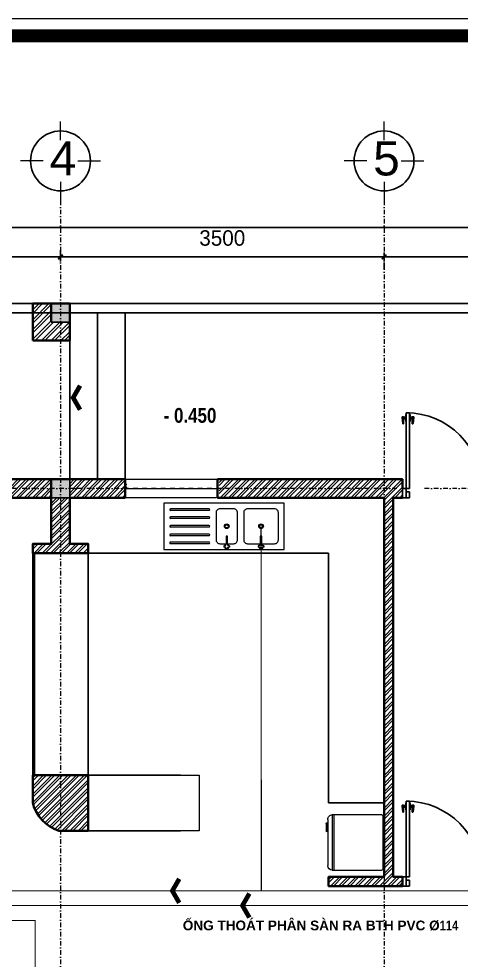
# Model space of a CAD drawing. Header units: millimetres. Extents: x 615730 to 2792744, y 139412 to 597571.
# Drawn here: x 1333019 to 1337805, y 265358 to 275537 of the extents above; entities that cross this region are included whole.
import ezdxf
from ezdxf.enums import TextEntityAlignment as Align

# ---------------------------------------------------------------- set-up
doc = ezdxf.new("R2010")
doc.units = ezdxf.units.MM
doc.header["$MEASUREMENT"] = 0
doc.header["$PDMODE"] = 34
for name, pattern in [('DASHDOT', [1, 0.5, -0.25, 0, -0.25]), ('DASHED2', [0.375, 0.25, -0.125]), ('HIDDEN2', [0.1875, 0.125, -0.0625])]:
    doc.linetypes.add(name, pattern=pattern)
doc.layers.get('0').update_dxf_attribs({"lineweight": 5})
for name, color, linetype, lineweight in [('0.1(9)', 9, 'Continuous', 13), ('Block', 46, 'Continuous', 9), ('net dut', 6, 'DASHDOT', 40), ('NETNGOAITUONG', 1, 'Continuous', 40), ('NTHAY1', 61, 'Continuous', 25), ('thay', 7, 'Continuous', 15), ('TIM TRUC', 149, 'DASHDOT', 9), ('VATDUNG', 33, 'Continuous', 13), ('VLIEU', 250, 'Continuous', 9)]:
    doc.layers.add(name, color=color, linetype=linetype, lineweight=lineweight)
for name, color, linetype in [('DOORS', 1, 'Continuous'), ('H', 252, 'Continuous'), ('NET MANH', 252, 'Continuous'), ('netthay', 3, 'Continuous'), ('SWING', 7, 'Continuous'), ('TEXT', 2, 'Continuous'), ('VL', 155, 'Continuous')]:
    doc.layers.add(name, color=color, linetype=linetype)
doc.styles.add('H280', font='', dxfattribs={"height": 200})
doc.styles.add('KT OZON', font='', dxfattribs={"height": 200})
doc.styles.get("Standard").update_dxf_attribs({"font": ''})
doc.styles.add('VNI-AVO', font='vni-roms.shx')
doc.styles.get('H280').set_extended_font_data('VNI-Avo')
doc.styles.get('KT OZON').set_extended_font_data('VNI-Helve')
doc.styles.get('Standard').set_extended_font_data('VNI-Avo')
doc.dimstyles.new('1-50b', dxfattribs={"dimtxt": 167, "dimasz": 50, "dimexe": 75, "dimexo": 150, "dimgap": 120, "dimtad": 1, "dimdec": 0, "dimzin": 12, "dimtxsty": 'VNI-AVO', "dimblk": ']', "dimcen": 0, "dimdle": 50, "dimclrd": 252, "dimclre": 252, "dimclrt": 2, "dimadec": 0, "dimazin": 0, "dimtfac": 1, "dimtdec": 0, "dimtix": 1, "dimtmove": 2, "dimatfit": 0, "dimldrblk": 'OPEN90', "dimfxl": 1, "dimlwd": -1, "dimlwe": -1, "dimarcsym": 0})
pattern_1 = [(45, (655694.78, -28752.8), (-44.194174, 44.194174), []), (45, (655694.78, -28721.55), (-44.194174, 44.194174), [])]

# ---------------------------------------------------------------- blocks, each defined once
blk = doc.blocks.new('08PDRR02')
at = {"color": 0, "linetype": 'ByBlock'}
for p, q in [((1, 0), (0, 0)), ((0, 0), (0, -1)), ((1, -1), (1, 0)), ((0, -1), (1, -1))]:
    blk.add_line(p, q, dxfattribs=at)
blk = doc.blocks.new('08PDNB02')
at = {"color": 0, "linetype": 'ByBlock'}
for p, q in [((0, -1.62), (0, 1.62)), ((0, 1.62), (0.25, 1.62)), ((0.25, -1.62), (0.25, 1.62)), ((0.25, 0.38), (1.25, 0.38)), ((1.25, -0.55), (1.25, 2.75)), ((1.25, 2.75), (1.54, 2.75)), ((1.54, 2.75), (1.69, 2.59)), ((1.69, 2.59), (1.95, -0.13)), ((0.25, -1.62), (0, -1.62)), ((1.25, -0.38), (0.25, -0.38)), ((1.95, -0.55), (1.25, -0.55)), ((1.95, -0.13), (1.95, -0.55))]:
    blk.add_line(p, q, dxfattribs=at)
blk = doc.blocks.new('*U45')
at = {"layer": 'DOORS', "color": 0, "linetype": 'Continuous', "ltscale": 200}
for p, q in [((0, 15), (0, 55)), ((900, 15), (900, 55)), ((0, -25), (0, -55)), ((900, -25), (900, -55))]:
    blk.add_line(p, q, dxfattribs=at)
at = {"layer": 'SWING', "color": 1, "linetype": 'Continuous', "ltscale": 200}
blk.add_arc((0, 55), 900, 0, 90, dxfattribs=at)
at = {"layer": 'DOORS', "color": 8, "linetype": 'Continuous', "ltscale": 200, "xscale": 25.4, "yscale": 25.4, "zscale": 25.4, "rotation": 180}
blk.add_blockref('08PDNB02', (0, 895), dxfattribs=at)
at = {"layer": 'DOORS', "color": 0, "linetype": 'Continuous', "ltscale": 200, "xscale": 900, "yscale": 39.99999999999999, "rotation": 90}
blk.add_blockref('08PDRR02', (0, 55), dxfattribs=at)
at = {"layer": 'DOORS', "color": 8, "linetype": 'Continuous', "ltscale": 200, "xscale": 25.4, "yscale": -25.4, "zscale": 25.4}
blk.add_blockref('08PDNB02', (40, 895), dxfattribs=at)
at = {"layer": 'DOORS', "color": 0, "linetype": 'Continuous', "ltscale": 200, "xscale": 45, "yscale": 110}
for p in [(-45, 55), (900, 55)]:
    blk.add_blockref('08PDRR02', p, dxfattribs=at)
at = {"layer": 'DOORS', "color": 1, "linetype": 'Continuous', "ltscale": 200, "xscale": 39.99999999999999, "yscale": 69.99999999999999}
for p in [(0, 15), (860, 15)]:
    blk.add_blockref('08PDRR02', p, dxfattribs=at)
blk = doc.blocks.new('TRUC 1')
at = {"ltscale": 50}
blk.add_circle((0, -9525), 8572, dxfattribs=at)
at = {"layer": '0.1(9)', "ltscale": 50}
for p, q in [((0, -3572), (0, 1782)), ((-4942, -9525), (-11427, -9525)), ((4942, -9525), (11427, -9525)), ((0, -15478), (0, -20832))]:
    blk.add_line(p, q, dxfattribs=at)
at = {"layer": 'TEXT', "ltscale": 50, "style": 'H280'}
blk.add_attdef('1', text='', height=10478, dxfattribs=at).set_placement((-214, -4892), align=Align.CENTER)
blk = doc.blocks.new(']')
for p, q in [((1, 0), (-1, 0)), ((0, 1), (0, -1))]:
    blk.add_line(p, q)
at = {"color": 9, "const_width": 0.4}
blk.add_lwpolyline([(-0.51, -0.51), (0.51, 0.51)], dxfattribs=at)
blk = doc.blocks.new('*D2727')
at = {"layer": 'DEFPOINTS', "color": 0, "ltscale": 10, "transparency": 16777216}
for p in [(1328269, 272962), (1333470, 272962), (1333470, 272813)]:
    blk.add_point(p, dxfattribs=at)
at = {"layer": 'VL', "color": 252, "ltscale": 10, "transparency": 16777216}
for p, q in [((1328269, 273112), (1328269, 273037)), ((1333470, 272963), (1333470, 273037)), ((1328319, 272962), (1333420, 272962))]:
    blk.add_line(p, q, dxfattribs=at)
at = {"layer": 'VL', "color": 252, "ltscale": 10, "transparency": 16777216, "xscale": 50, "yscale": 50, "zscale": 50, "rotation": 180}
blk.add_blockref(']', (1328269, 272962), dxfattribs=at)
at = {"layer": 'VL', "color": 252, "ltscale": 10, "transparency": 16777216, "xscale": 50, "yscale": 50, "zscale": 50}
blk.add_blockref(']', (1333470, 272962), dxfattribs=at)
at = {"layer": 'VL', "color": 2, "ltscale": 10, "transparency": 16777216, "insert": (1330870, 273166), "char_height": 167, "attachment_point": 5, "style": 'VNI-AVO'}
blk.add_mtext('5200', dxfattribs=at)
blk = doc.blocks.new('_Open90')
at = {"color": 0, "linetype": 'ByBlock', "lineweight": -2}
for p, q in [((0, 0), (-1, 0)), ((-0.5, 0.5), (0, 0)), ((0, 0), (-0.5, -0.5))]:
    blk.add_line(p, q, dxfattribs=at)
blk = doc.blocks.new('*D2728')
at = {"layer": 'DEFPOINTS', "color": 0, "ltscale": 10, "transparency": 16777216}
for p in [(1336970, 272975), (1336970, 272962), (1333470, 272813)]:
    blk.add_point(p, dxfattribs=at)
at = {"layer": 'VL', "color": 252, "ltscale": 10, "transparency": 16777216}
for p, q in [((1333470, 272963), (1333470, 273037)), ((1333520, 272962), (1336920, 272962)), ((1336970, 272825), (1336970, 272887))]:
    blk.add_line(p, q, dxfattribs=at)
at = {"layer": 'VL', "color": 252, "ltscale": 10, "transparency": 16777216, "xscale": 50, "yscale": 50, "zscale": 50, "rotation": 180}
blk.add_blockref(']', (1333470, 272962), dxfattribs=at)
at = {"layer": 'VL', "color": 252, "ltscale": 10, "transparency": 16777216, "xscale": 50, "yscale": 50, "zscale": 50}
blk.add_blockref(']', (1336970, 272962), dxfattribs=at)
at = {"layer": 'VL', "color": 2, "ltscale": 10, "transparency": 16777216, "insert": (1335220, 273166), "char_height": 167, "attachment_point": 5, "style": 'VNI-AVO'}
blk.add_mtext('3500', dxfattribs=at)
blk = doc.blocks.new('*D2729')
at = {"layer": 'DEFPOINTS', "color": 0, "ltscale": 10, "transparency": 16777216}
for p in [(1336970, 272975), (1340270, 272962), (1340270, 272813)]:
    blk.add_point(p, dxfattribs=at)
at = {"layer": 'VL', "color": 252, "ltscale": 10, "transparency": 16777216}
for p, q in [((1340270, 272963), (1340270, 273037)), ((1337020, 272962), (1340220, 272962)), ((1336970, 272825), (1336970, 272887))]:
    blk.add_line(p, q, dxfattribs=at)
at = {"layer": 'VL', "color": 252, "ltscale": 10, "transparency": 16777216, "xscale": 50, "yscale": 50, "zscale": 50, "rotation": 180}
blk.add_blockref(']', (1336970, 272962), dxfattribs=at)
at = {"layer": 'VL', "color": 252, "ltscale": 10, "transparency": 16777216, "xscale": 50, "yscale": 50, "zscale": 50}
blk.add_blockref(']', (1340270, 272962), dxfattribs=at)
at = {"layer": 'VL', "color": 2, "ltscale": 10, "transparency": 16777216, "insert": (1338620, 273166), "char_height": 167, "attachment_point": 5, "style": 'VNI-AVO'}
blk.add_mtext('3300', dxfattribs=at)
blk = doc.blocks.new('*D2731')
at = {"layer": 'DEFPOINTS', "color": 0, "ltscale": 10, "transparency": 16777216}
for p in [(1340271, 273281), (1319670, 272459), (1340271, 272459)]:
    blk.add_point(p, dxfattribs=at)
at = {"layer": 'VL', "color": 252, "ltscale": 10, "transparency": 16777216}
for p, q in [((1319670, 272609), (1319670, 273356)), ((1340271, 272609), (1340271, 273356)), ((1319720, 273281), (1340221, 273281))]:
    blk.add_line(p, q, dxfattribs=at)
at = {"layer": 'VL', "color": 252, "ltscale": 10, "transparency": 16777216, "xscale": 50, "yscale": 50, "zscale": 50, "rotation": 180}
blk.add_blockref(']', (1319670, 273281), dxfattribs=at)
at = {"layer": 'VL', "color": 252, "ltscale": 10, "transparency": 16777216, "xscale": 50, "yscale": 50, "zscale": 50}
blk.add_blockref(']', (1340271, 273281), dxfattribs=at)
at = {"layer": 'VL', "color": 2, "ltscale": 10, "transparency": 16777216, "insert": (1329971, 273485), "char_height": 167, "attachment_point": 5, "style": 'VNI-AVO'}
blk.add_mtext('20600', dxfattribs=at)
blk = doc.blocks.new('TULANH')
at = {"layer": 'Block', "extrusion": (0, 0, -1)}
for p, q in [((235, 0), (-235, 0)), ((-235, -15), (-235, 0)), ((235, -15), (235, 0)), ((-300, -550), (300, -550)), ((-300, -565), (300, -565)), ((-214, -620), (-214, -622)), ((-115, -620), (-214, -620)), ((-204, -632), (-125, -632)), ((-115, -622), (-115, -620))]:
    blk.add_line(p, q, dxfattribs=at)
at = {"layer": 'Block', "color": 1, "extrusion": (0, 0, -1)}
for p, q in [((-300, -30), (-300, -565)), ((285, -15), (-285, -15)), ((300, -565), (300, -30)), ((-250, -615), (250, -615))]:
    blk.add_line(p, q, dxfattribs=at)
for centre, radius, start, end in [((285, -30), 15, 0, 90), ((-285, -30), 15, 90, 180), ((250, -565), 50, 270, 0), ((-250, -565), 50, 180, 270)]:
    blk.add_arc(centre, radius, start, end, dxfattribs=at)
at = {"layer": 'Block', "extrusion": (0, 0, -1)}
for centre, start, end in [((204, -622), 270, 0), ((125, -622), 180, 270)]:
    blk.add_arc(centre, 10, start, end, dxfattribs=at)
blk = doc.blocks.new('RC1')
at = {"layer": 'VATDUNG'}
for p, q in [((220, -25), (227, -25)), ((220, -38), (220, -25)), ((220, -38), (227, -38)), ((244, -9), (244, -2)), ((256, -2), (244, -2)), ((244, -62), (244, -55)), ((256, -62), (244, -62)), ((256, -9), (256, -2)), ((256, -62), (256, -55)), ((273, -25), (280, -25)), ((273, -38), (280, -38)), ((280, -38), (280, -25)), ((591, -38), (591, -25)), ((591, -25), (598, -25)), ((591, -38), (598, -38)), ((627, -2), (614, -2)), ((614, -9), (614, -2)), ((614, -62), (614, -55)), ((627, -62), (614, -62)), ((627, -9), (627, -2)), ((627, -62), (627, -55)), ((644, -25), (651, -25)), ((644, -38), (651, -38)), ((651, -38), (651, -25)), ((812, -62), (1229, -62)), ((812, -79), (1229, -79)), ((812, -148), (1229, -148)), ((812, -165), (1229, -165)), ((812, -242), (1229, -242)), ((812, -258), (1229, -258)), ((812, -335), (1229, -335)), ((812, -352), (1229, -352)), ((812, -421), (1229, -421)), ((812, -438), (1229, -438))]:
    blk.add_line(p, q, dxfattribs=at)
for points in [[(1300, -500), (1300, 0), (0, 0), (0, -500)], [(258, -144), (258, -136), (242, -136), (242, -144)], [(629, -144), (629, -136), (612, -136), (612, -144)]]:
    blk.add_lwpolyline(points, close=True, dxfattribs=at)
for points in [[(242, -62), (104, -62, 0.414214), (63, -104), (63, -396, 0.414214), (104, -438), (396, -438, 0.414214), (438, -396)], [(244, -11), (238, -11, 0.414214), (229, -19), (229, -25, 0.414214)], [(229, -38), (229, -44, 0.414214), (238, -53), (244, -53, 0.414214)], [(271, -25), (271, -19, 0.414214), (262, -11), (256, -11, 0.414214)], [(256, -53), (262, -53, 0.414214), (271, -44)], [(438, -396), (438, -104, 0.414214), (396, -62), (258, -62, 0.414214)], [(271, -44), (271, -38, 0.414214)], [(612, -62), (546, -62, 0.414214), (504, -104), (504, -396, 0.414214), (546, -438), (695, -438, 0.414214), (737, -396)], [(614, -11), (608, -11, 0.414214), (600, -19), (600, -25, 32.846782)], [(600, -38), (600, -44, 0.414214), (608, -53), (614, -53, 26.858874)], [(641, -25), (641, -19, 0.414214), (633, -11), (627, -11, 36.470844)], [(627, -53), (633, -53, 0.414214), (641, -44)], [(737, -396), (737, -104, 0.414214), (695, -62), (629, -62, 0.019522)], [(641, -44), (641, -38, 0.414009)]]:
    blk.add_lwpolyline(points, format="xyb", dxfattribs=at)
for points in [[(244, -53), (242, -53), (242, -136), (258, -136)], [(258, -136), (258, -53), (256, -53)], [(614, -53), (612, -53), (612, -136), (629, -136)], [(629, -136), (629, -53), (627, -53)]]:
    blk.add_lwpolyline(points, dxfattribs=at)
for centre, radius in [((250, -250), 25), ((250, -250), 16.7), ((621, -250), 25), ((621, -250), 16.7)]:
    blk.add_circle(centre, radius, dxfattribs=at)
for centre, radius, start, end in [((227, -9), 16.7, 270, 0), ((227, -55), 16.7, 0, 90), ((273, -9), 16.7, 180, 270), ((273, -55), 16.7, 90, 180), ((598, -9), 16.7, 270, 0), ((598, -55), 16.7, 0, 90), ((644, -9), 16.7, 180, 270), ((644, -55), 16.7, 90, 180), ((812, -71), 8.33, 90, 270), ((1229, -71), 8.33, 270, 90), ((812, -156), 8.33, 90, 270), ((1229, -156), 8.33, 270, 90), ((812, -250), 8.33, 90, 270), ((1229, -250), 8.33, 270, 90), ((812, -344), 8.33, 90, 270), ((1229, -344), 8.33, 270, 90), ((812, -429), 8.33, 90, 270), ((1229, -429), 8.33, 270, 90)]:
    blk.add_arc(centre, radius, start, end, dxfattribs=at)

msp = doc.modelspace()

# ---------------------------------------------------------------- hatches: boundary and pattern name
at = {"layer": 'VLIEU', "ltscale": 10}
h = msp.add_hatch(dxfattribs=at)
h.set_pattern_fill('STEEL', color=256, scale=600, style=0)
h.set_pattern_definition([(45, (743792.986, 17189.744), (-53.033009, 53.033009), []), (45, (743792.986, 17227.244), (-53.033009, 53.033009), [])])
h.paths.add_polyline_path([(1333569.9, 272258.8), (1333569.9, 272058.8), (1333169.9, 272058.8), (1333169.9, 272458.8), (1333369.9, 272458.8), (1333369.9, 272258.8)])
h = msp.add_hatch(dxfattribs=at)
h.set_pattern_fill('STEEL', color=256, scale=500, style=0)
h.set_pattern_definition(pattern_1)
h.paths.add_polyline_path([(1333369.7, 270558.5), (1332249.7, 270558.6), (1332249.7, 270458.5), (1333369.7, 270458.5)])
h.paths.add_polyline_path([(1333369.7, 270458.5), (1332249.7, 270458.5), (1332249.7, 270358.6), (1333369.7, 270358.6)])
h.paths.add_polyline_path([(1333469.9, 270358.6), (1333369.7, 270358.6), (1333369.7, 269858.6), (1333169.7, 269858.6), (1333169.7, 269758.6), (1333469.9, 269758.6)])
h.paths.add_polyline_path([(1333569.7, 270358.6), (1333469.9, 270358.6), (1333469.9, 269758.6), (1333769.7, 269758.6), (1333769.7, 269858.6), (1333569.7, 269858.6)])
h.paths.add_polyline_path([(1333213.3, 271268.5), (1333726.2, 271268.5), (1333726.2, 271018), (1333213.3, 271018)], flags=9)
h.paths.add_polyline_path([(1333463.3, 270934), (1333976.2, 270934), (1333976.2, 270683.5), (1333463.3, 270683.5)], flags=9)
h.paths.add_polyline_path([(1333763.4, 271268.5), (1334276.3, 271268.5), (1334276.3, 271018), (1333763.4, 271018)], flags=9)
h = msp.add_hatch(dxfattribs=at)
h.set_pattern_fill('STEEL', color=256, scale=500, style=0)
h.set_pattern_definition([(45, (655694.78, -28652.826), (-44.194174, 44.194174), []), (45, (655694.78, -28621.576), (-44.194174, 44.194174), [])])
h.paths.add_polyline_path([(1334186.2, 270558.5), (1333569.7, 270558.5), (1333569.7, 270458.5), (1334186.2, 270458.5)])
h = msp.add_hatch(dxfattribs=at)
h.set_pattern_fill('STEEL', color=256, scale=500, style=0)
h.set_pattern_definition(pattern_1)
h.paths.add_polyline_path([(1336969.7, 270358.6), (1336969.7, 270458.5), (1335186.2, 270458.5), (1335186.2, 270358.5)])
h.paths.add_polyline_path([(1335186.2, 270558.5), (1335186.2, 270458.5), (1336969.7, 270458.5), (1336969.7, 270558.6)])
h = msp.add_hatch(dxfattribs=at)
h.set_pattern_fill('STEEL', color=256, scale=500, style=0)
h.set_pattern_definition(pattern_1)
h.paths.add_polyline_path([(1337069.7, 270358.5), (1337169.7, 270358.5), (1337169.7, 270458.5), (1337169.7, 270558.6), (1336969.7, 270558.6), (1336969.7, 270358.6), (1336969.7, 270358.6), (1336969.7, 266258.8), (1336969.7, 266258.8), (1336969.7, 266158.8), (1337169.7, 266158.8), (1337169.7, 266258.8), (1337069.7, 266258.8)])
h = msp.add_hatch(dxfattribs=at)
h.set_pattern_fill('STEEL', color=256, scale=500, style=0)
h.set_pattern_definition(pattern_1)
h.paths.add_polyline_path([(1334169.2, 270358.5), (1334169.2, 270458.5), (1333569.7, 270458.5), (1333569.7, 270358.6)])
h = msp.add_hatch(dxfattribs=at)
h.set_pattern_fill('STEEL', color=256, scale=500, style=0)
h.set_pattern_definition([(45, (628323.26, -28752.8), (-44.194174, 44.194174), []), (45, (628323.26, -28721.55), (-44.194174, 44.194174), [])])
edge = h.paths.add_edge_path()
edge.add_line((1333769.7, 267358.4), (1333169.7, 267358.4))
edge.add_line((1333169.7, 267358.4), (1333169.7, 267058.3))
edge.add_arc((1333576.8, 267159), 419.4, 193.8928, 252.83207)
edge.add_line((1333453, 266758.3), (1333769.7, 266758.3))
edge.add_line((1333769.7, 266758.3), (1333769.7, 267358.4))
h = msp.add_hatch(dxfattribs=at)
h.set_pattern_fill('STEEL', color=256, scale=500, style=0)
h.set_pattern_definition(pattern_1)
h.paths.add_polyline_path([(1336969.7, 266158.8), (1336969.7, 266258.8), (1336369.7, 266258.8), (1336369.7, 266158.8)])

# ---------------------------------------------------------------- linework, layer by layer
at = {"layer": 'H', "const_width": 138.2}
msp.add_lwpolyline([(1316055.1, 256367.8), (1343058, 256367.8), (1343058, 275352.8), (1316055.1, 275352.8)], close=True, dxfattribs=at)
at = {"layer": 'net dut', "linetype": 'HIDDEN2', "ltscale": 400, "const_width": 12.1}
for points in [[(1335639.5, 270049.9), (1335643, 266108.1)], [(1339612.5, 262131.3), (1339612.5, 264452.4), (1338767.6, 264452.4), (1338767.6, 266108.1), (1332518.3, 266108.1)], [(1338589.1, 262133), (1338589.1, 265948.8), (1332532.3, 265948.8)], [(1328953.7, 262805.3), (1333195.9, 262805.3), (1333195.9, 265786.3), (1332530.7, 265786.3)]]:
    msp.add_lwpolyline(points, dxfattribs=at)
at = {"layer": 'net dut', "color": 9, "linetype": 'DASHED2'}
for points in [[(1334754.7, 266238, 50, 50, 0), (1334679.7, 266108.1, 50, 50, 0), (1334754.7, 265978.2, 50, 50, 0), (1334679.7, 266108.1, 0, 0, 0), (1334802.1, 266108.1, 0, 0, 0)], [(1335513.2, 266078.7, 50, 50, 0), (1335438.2, 265948.8, 50, 50, 0), (1335513.2, 265818.9, 50, 50, 0), (1335438.2, 265948.8, 0, 0, 0), (1335560.7, 265948.8, 0, 0, 0)]]:
    msp.add_lwpolyline(points, format="xyseb", dxfattribs=at)
at = {"layer": 'NET MANH'}
for points in [[(1333369.9, 272258.8), (1333569.9, 272258.8), (1333569.9, 272458.8), (1333369.9, 272458.8)], [(1333369.7, 270558.6), (1333569.7, 270558.6), (1333569.7, 270358.6), (1333369.7, 270358.6)]]:
    msp.add_lwpolyline(points, close=True, dxfattribs=at)
for points in [[(1333369.9, 272458.8), (1333569.9, 272458.8), (1333369.9, 272258.8), (1333569.9, 272258.8)], [(1333369.7, 270358.6), (1333569.7, 270358.6), (1333369.7, 270558.6), (1333569.7, 270558.6)]]:
    msp.add_solid(points, dxfattribs=at)
at = {"layer": 'NETNGOAITUONG'}
for p, q in [((1333369.9, 272258.8), (1333369.9, 272458.8)), ((1333369.7, 270558.6), (1333369.7, 270358.6)), ((1337169.7, 266258.8), (1337169.7, 266158.8))]:
    msp.add_line(p, q, dxfattribs=at)
at = {"layer": 'NETNGOAITUONG', "elevation": 140}
msp.add_lwpolyline([(1333169.9, 272058.8), (1333569.9, 272058.8), (1333569.9, 272458.8), (1333169.9, 272458.8)], close=True, dxfattribs=at)
at = {"layer": 'NETNGOAITUONG'}
for points in [[(1334169.2, 270558.5), (1334169.2, 270358.5), (1333569.7, 270358.6), (1333569.7, 269858.6), (1333769.7, 269858.6), (1333769.7, 269758.6), (1333169.7, 269758.6), (1333169.7, 269858.6), (1333369.7, 269858.6), (1333369.7, 270358.6), (1332249.7, 270358.6), (1332249.7, 270558.6), (1334169.2, 270558.5)], [(1337169.7, 270358.5), (1337069.7, 270358.5), (1337069.7, 266258.8), (1337169.7, 266258.8), (1337169.7, 266158.8), (1336369.7, 266158.8), (1336369.7, 266258.8), (1336969.7, 266258.8), (1336969.7, 270358.6), (1335169.2, 270358.5), (1335169.2, 270558.5), (1337169.7, 270558.6), (1337169.7, 270458.5), (1337169.7, 270458.5)]]:
    msp.add_lwpolyline(points, dxfattribs=at)
msp.add_lwpolyline([(1333769.7, 267358.4), (1333169.7, 267358.4), (1333169.7, 267058.3, 0.2629947), (1333453, 266758.3), (1333769.7, 266758.3), (1333769.7, 267358.4)], format="xyb", dxfattribs=at)
at = {"layer": 'thay', "linetype": 'Continuous'}
msp.add_lwpolyline([(1315870.8, 256183.5), (1343242.3, 256183.5), (1343242.3, 275537.1), (1315870.8, 275537.1)], close=True, dxfattribs=at)
at = {"layer": 'TIM TRUC', "ltscale": 100}
for p, q in [((1333469.9, 273573.3), (1333469.9, 259062)), ((1336969.7, 273573.3), (1336969.7, 259062)), ((1337108.3, 270458.5), (1317695.3, 270458.5)), ((1338559.8, 270458.5), (1337390.1, 270458.5, -0.5))]:
    msp.add_line(p, q, dxfattribs=at)
at = {"layer": 'VL', "ltscale": 10}
for p, q in [((1343242.3, 272458.8), (1316055.1, 272458.8)), ((1343242.3, 272358.8), (1316055.1, 272358.8)), ((1333569.9, 270558.6), (1333569.9, 272358.8)), ((1333869.9, 270558.6), (1333869.9, 272358.8)), ((1334169.9, 270558.6), (1334169.9, 272358.8)), ((1333169.7, 269758.6), (1333169.7, 267358.4)), ((1333189.7, 269758.6), (1333189.7, 267358.4)), ((1336369.7, 269758.6), (1333769.7, 269758.6)), ((1333769.7, 267358.4), (1333769.7, 269758.6)), ((1336369.7, 267058.3), (1336369.7, 269758.6)), ((1333769.7, 267358.4), (1334769.5, 267358.4)), ((1336369.7, 267058.3), (1336969.7, 267058.3)), ((1334769.5, 266758.3), (1333453, 266758.3))]:
    msp.add_line(p, q, dxfattribs=at)
at = {"layer": 'VL', "color": 9, "ltscale": 10}
msp.add_lwpolyline([(1333681.7, 271310.6, 50, 50, 0), (1333606.7, 271440.5, 50, 50, 0), (1333681.7, 271570.4, 50, 50, 0), (1333606.7, 271440.5, 0, 0, 0), (1334160, 271440.5, 0, 0, 0)], format="xyseb", dxfattribs=at)
at = {"layer": 'VLIEU', "ltscale": 10}
for p, q in [((1334169.9, 270558.6), (1335169.2, 270558.6)), ((1334169.9, 270458.5), (1335152.9, 270458.6)), ((1335152.9, 270358.5), (1334169.9, 270358.5))]:
    msp.add_line(p, q, dxfattribs=at)
msp.add_lwpolyline([(1333769.7, 267358.4), (1334969.5, 267358.4), (1334969.5, 266758.3), (1333769.7, 266758.3), (1333769.7, 267358.4)], dxfattribs=at)

# ---------------------------------------------------------------- block references
at = {"layer": 'netthay', "lineweight": -2, "ltscale": 10}
ref = msp.add_blockref('TRUC 1', (1333469.9, 273640.6), dxfattribs=dict(at, xscale=0.03778148023411632, yscale=0.03778148023411632, zscale=0.03778148023411632, rotation=180))
ref.add_attrib('1', '4', dxfattribs={"layer": 'TEXT', "color": 3, "ltscale": 50, "height": 370.2, "style": 'KT OZON'}).set_placement((1333496.5, 273843.6), align=Align.CENTER)
ref = msp.add_blockref('TRUC 1', (1336969.7, 273640.6), dxfattribs=dict(at, xscale=0.03778148023411632, yscale=0.03778148023411632, zscale=0.03778148023411632, rotation=180))
ref.add_attrib('1', '5', dxfattribs={"layer": 'TEXT', "color": 3, "ltscale": 50, "height": 370.2, "style": 'KT OZON'}).set_placement((1336996.3, 273843.6), align=Align.CENTER)
at = {"layer": 'NTHAY1', "xscale": 0.9090857494156808, "yscale": 0.9090857494156808, "zscale": 0.9090857494156808}
for p in [(1337210.6, 270408.5), (1337210.6, 266208.8)]:
    msp.add_blockref('*U45', p, dxfattribs=at)
at = {"layer": 'VATDUNG', "xscale": 1.000256475992501, "zscale": 1.000256475992501, "rotation": 180}
msp.add_blockref('RC1', (1335889.6, 269799.9), dxfattribs=at)
at = {"layer": 'VATDUNG', "rotation": 270}
msp.add_blockref('TULANH', (1336975.2, 266631.1), dxfattribs=at)

# ---------------------------------------------------------------- texts
at = {"insert": (1334793, 265786.5), "char_height": 77.616, "width": 5252.533, "attachment_point": 1}
msp.add_mtext('{\\fArial|b1|i0|c0|p34;\\H1.353x;ỐNG THOÁT PHÂN SÀN RA BTH PVC %%C\\fVNI-Helve-Condense|b1|i0|c0|p2;114}', dxfattribs=at)
at = {"layer": 'NTHAY1', "insert": (1335156.5, 271329), "char_height": 160, "width": 11369.12, "attachment_point": 3}
msp.add_mtext('{\\fVNI-Helve-Condense|b1|i0|c0|p2;- 0.450}', dxfattribs=at)

# ---------------------------------------------------------------- dimensions: what is measured, and where the dimension line sits
at = {"layer": 'VL', "ltscale": 10}
for base, p1, p2, picture, middle in [((1340270.7, 273281.2), (1319670.4, 272458.8), (1340270.7, 272458.8), '*D2731', (1329970.5, 273484.7)), ((1333469.8537, 272962.0022), (1328269.3647, 272962.0022), (1333469.8537, 272812.5913), '*D2727', (1330869.6092, 273165.5022)), ((1336969.7, 272962), (1333469.9, 272812.6), (1336969.7, 272974.7), '*D2728', (1335219.8, 273165.5)), ((1340269.7, 272962), (1336969.7, 272974.7), (1340269.7, 272812.7), '*D2729', (1338619.7, 273165.5))]:
    dim = msp.add_linear_dim(base=base, p1=p1, p2=p2, dimstyle='1-50b', override={"dimfxl": 150, "dimarcsym": 1}, dxfattribs=at)
    dim.commit()
    dim.dimension.update_dxf_attribs({"geometry": picture, "text_midpoint": middle})

doc.saveas('drawing.dxf')
